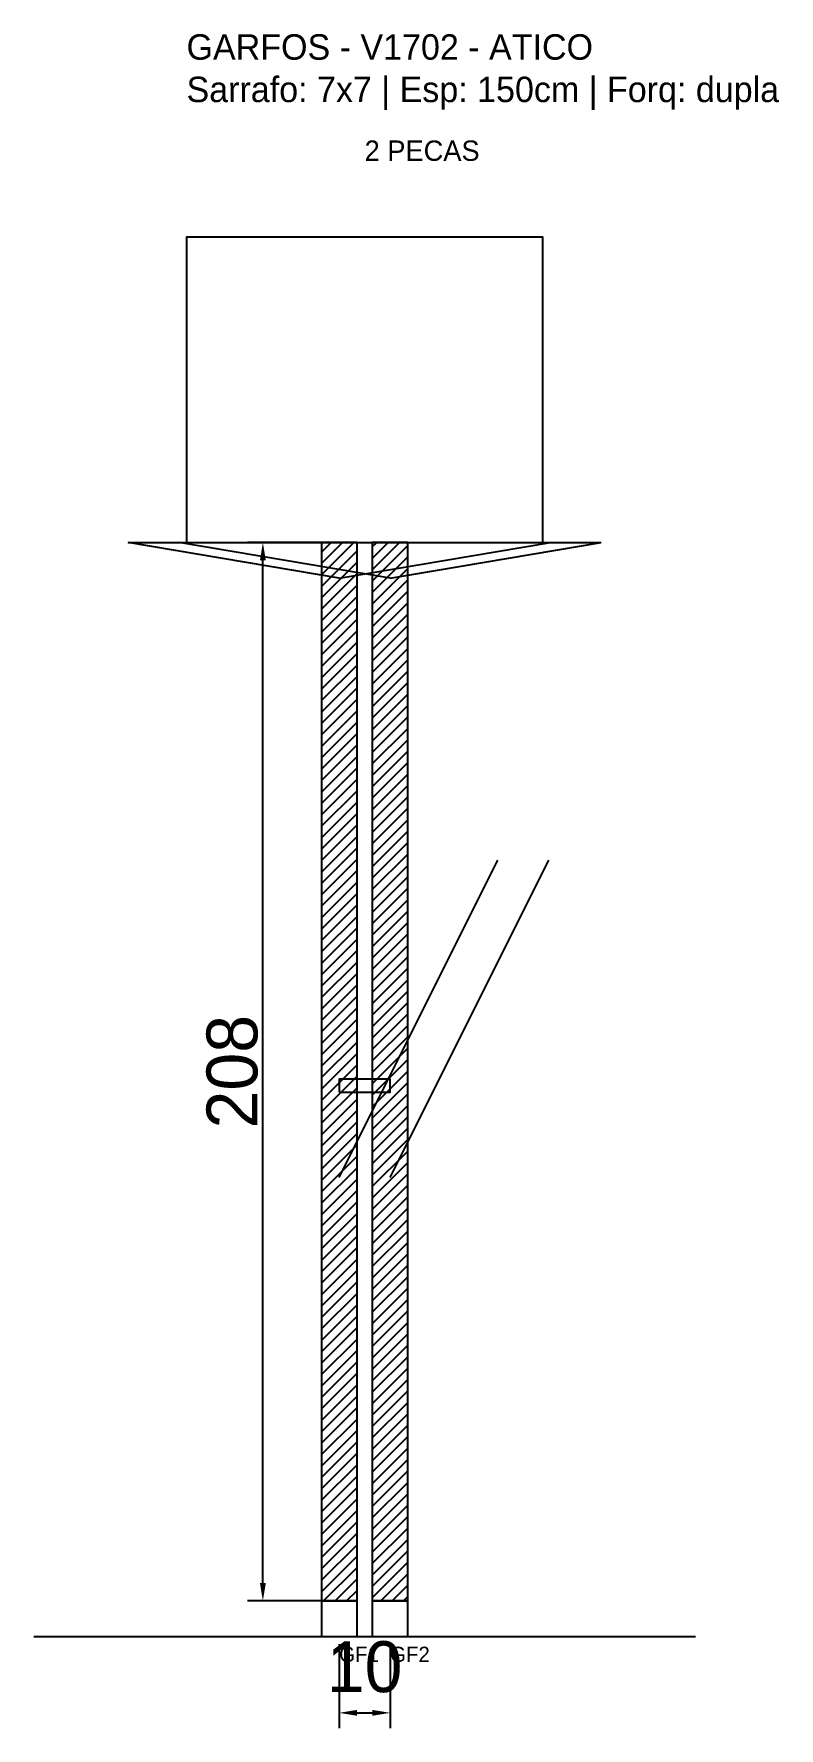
# Model space of a CAD drawing. Header units: metres. Extents: x -30 to 116, y -25 to 308.
import ezdxf

# ---------------------------------------------------------------- set-up
doc = ezdxf.new("R2010")
doc.units = ezdxf.units.M
for name, color, linetype in [('BARRA_ANCORAGEM', 1, 'Continuous'), ('COTA', 241, 'Continuous'), ('GARFOS OK', 3, 'Continuous'), ('NOME DA VIGA', 6, 'Continuous'), ('SARR_7x7', 40, 'Continuous'), ('TIRAS REESCORAMENTO', 252, 'Continuous'), ('VIGAS', 3, 'Continuous')]:
    doc.layers.add(name, color=color, linetype=linetype)
doc.dimstyles.new('EZ DXF', dxfattribs={"dimtxt": 10, "dimasz": 3.5, "dimexe": 3, "dimexo": 1.5, "dimgap": 1, "dimtad": 1, "dimdec": 1, "dimdsep": 46, "dimcen": 2.5, "dimazin": 3, "dimtfac": 1, "dimtmove": 0, "dimatfit": 3})

msp = doc.modelspace()

# ---------------------------------------------------------------- hatches: boundary and pattern name
at = {"layer": 'COTA'}
h = msp.add_hatch(dxfattribs=at)
h.set_pattern_fill('ANSI31', scale=0.5)
h.paths.add_polyline_path([(26.5, 0), (33.5, 0), (33.5, 208), (26.5, 208)])
h = msp.add_hatch(dxfattribs=at)
h.set_pattern_fill('ANSI31', scale=0.5)
h.paths.add_polyline_path([(36.504575, 0), (43.504575, 0), (43.504575, 208), (36.504575, 208)])

# ---------------------------------------------------------------- linework, layer by layer
at = {"layer": 'BARRA_ANCORAGEM'}
for p, q in [((30, 83.2), (61.2, 145.6)), ((40.004575, 83.2), (71.204575, 145.6))]:
    msp.add_line(p, q, dxfattribs=at)
at = {"layer": 'GARFOS OK'}
for p, q in [((30, 201), (-11.5, 208)), ((-11.5, 208), (71.5, 208)), ((40.004575, 201), (-1.495425, 208)), ((-1.495425, 208), (81.504575, 208)), ((30, 201), (71.5, 208)), ((40.004575, 201), (81.504575, 208))]:
    msp.add_line(p, q, dxfattribs=at)
at = {"layer": 'GARFOS OK', "linetype": 'CONTINUOUS'}
msp.add_line((-30, -7), (100.004575, -7), dxfattribs=at)
at = {"layer": 'GARFOS OK'}
for points in [[(26.5, 0), (33.5, 0), (33.5, 208), (26.5, 208), (26.5, 0)], [(36.504575, 0), (43.504575, 0), (43.504575, 208), (36.504575, 208), (36.504575, 0)]]:
    msp.add_lwpolyline(points, dxfattribs=at)
at = {"layer": 'SARR_7x7'}
for points in [[(26.5, -7), (33.5, -7), (33.5, 0), (26.5, 0), (26.5, -7)], [(36.504575, -7), (43.504575, -7), (43.504575, 0), (36.504575, 0), (36.504575, -7)]]:
    msp.add_lwpolyline(points, dxfattribs=at)
at = {"layer": 'TIRAS REESCORAMENTO'}
msp.add_lwpolyline([(30, 100), (40.004575, 100), (40.004575, 102.5), (30, 102.5), (30, 100)], dxfattribs=at)
at = {"layer": 'VIGAS'}
msp.add_lwpolyline([(0, 208), (70.004575, 208), (70.004575, 268), (0, 268), (0, 208)], dxfattribs=at)

# ---------------------------------------------------------------- texts
at = {"layer": 'NOME DA VIGA'}
for s, height, p in [('2 PECAS', 4, (35.002287, 283)), ('GF1', 3, (30, -12)), ('GF2', 3, (40.004575, -12))]:
    msp.add_text(s, height=height, dxfattribs=at).set_placement(p)
at = {"layer": 'NOME DA VIGA', "insert": (0, 293), "char_height": 5, "attachment_point": 7}
msp.add_mtext('GARFOS - V1702 - ATICO\\PSarrafo: 7x7 | Esp: 150cm | Forq: dupla', dxfattribs=at)

# ---------------------------------------------------------------- dimensions: what is measured, and where the dimension line sits
at = {"layer": 'COTA'}
msp.add_linear_dim(base=(15, 0), p1=(30, 0), p2=(30, 208), angle=90, dimstyle='EZ DXF', dxfattribs=at).render()
msp.add_linear_dim(base=(30, -22), p1=(30, -7), p2=(40.004575, -7), dimstyle='EZ DXF', dxfattribs=at).render()

doc.saveas('drawing.dxf')
